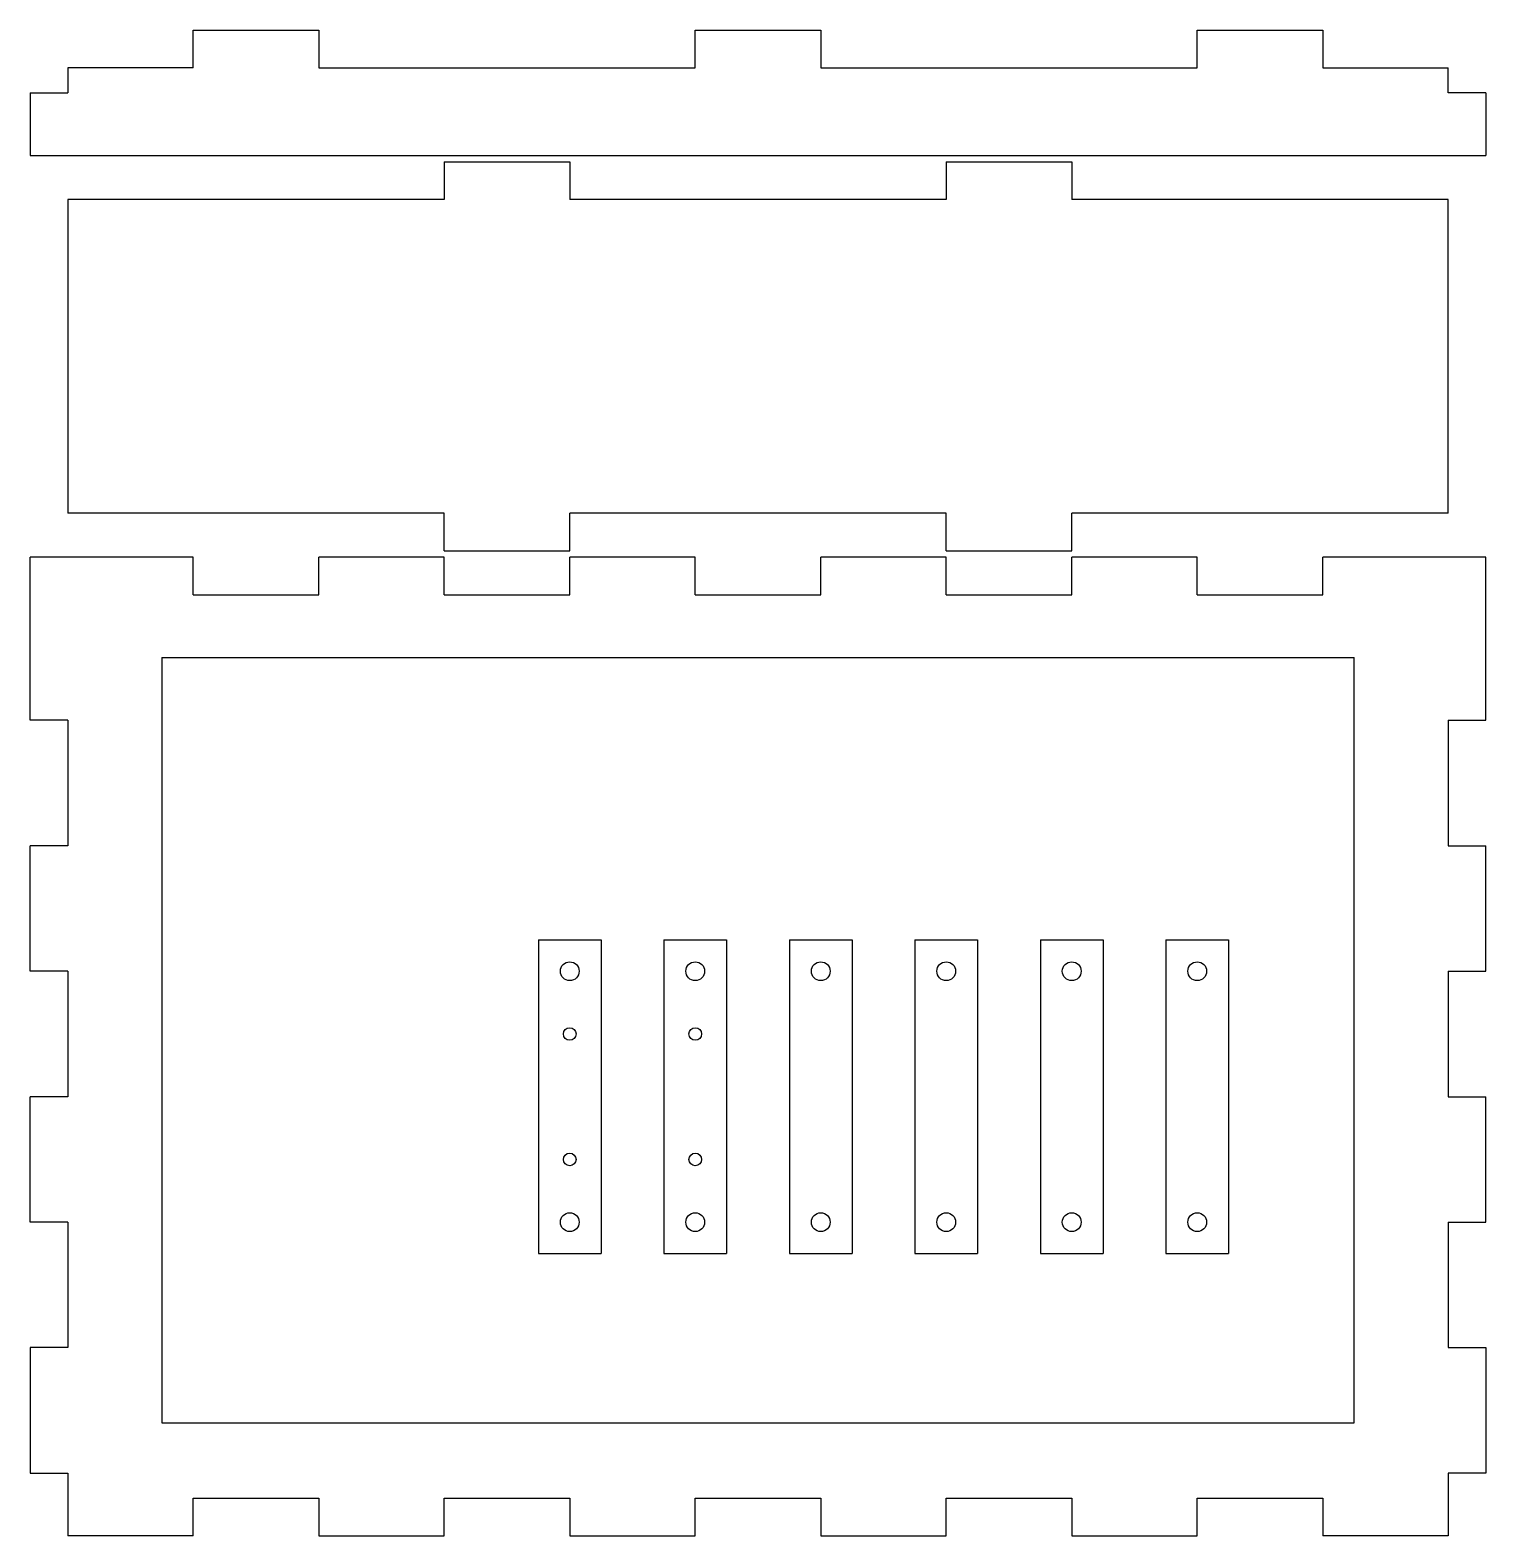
# Model space of a CAD drawing. Header units: millimetres. Extents: x 0 to 232, y 0 to 240.
import ezdxf

# ---------------------------------------------------------------- set-up
doc = ezdxf.new("R2010")
doc.units = ezdxf.units.MM
doc.layers.add('Cuts', color=4, linetype='Continuous', lineweight=25)

msp = doc.modelspace()

# ---------------------------------------------------------------- linework, layer by layer
at = {"layer": 'Cuts'}
for p, q in [((26, 234), (26, 240)), ((26, 240), (46, 240)), ((46, 240), (46, 234)), ((106, 234), (106, 240)), ((106, 240), (126, 240)), ((126, 240), (126, 234)), ((186, 234), (186, 240)), ((186, 240), (206, 240)), ((206, 240), (206, 234)), ((26, 234), (6, 234)), ((6, 234), (6, 230)), ((46, 234), (106, 234)), ((126, 234), (186, 234)), ((206, 234), (226, 234)), ((226, 230), (226, 234)), ((0, 230), (6, 230)), ((0, 230), (0, 220)), ((232, 230), (226, 230)), ((232, 230), (232, 220)), ((0, 220), (232, 220)), ((66, 219), (86, 219)), ((66, 219), (66, 213)), ((86, 219), (86, 213)), ((146, 219), (166, 219)), ((146, 219), (146, 213)), ((166, 219), (166, 213)), ((66, 213), (6, 213)), ((6, 213), (6, 163)), ((146, 213), (86, 213)), ((226, 213), (166, 213)), ((226, 163), (226, 213)), ((66, 163), (6, 163)), ((66, 157), (66, 163)), ((86, 157), (86, 163)), ((146, 163), (86, 163)), ((146, 157), (146, 163)), ((166, 157), (166, 163)), ((226, 163), (166, 163)), ((66, 157), (86, 157)), ((146, 157), (166, 157)), ((26, 156), (0, 156)), ((0, 130), (0, 156)), ((26, 150), (26, 156)), ((46, 150), (46, 156)), ((66, 156), (46, 156)), ((66, 150), (66, 156)), ((86, 150), (86, 156)), ((106, 156), (86, 156)), ((106, 150), (106, 156)), ((126, 150), (126, 156)), ((146, 156), (126, 156)), ((146, 150), (146, 156)), ((166, 150), (166, 156)), ((186, 156), (166, 156)), ((186, 150), (186, 156)), ((206, 150), (206, 156)), ((232, 156), (206, 156)), ((232, 130), (232, 156)), ((26, 150), (46, 150)), ((66, 150), (86, 150)), ((106, 150), (126, 150)), ((146, 150), (166, 150)), ((186, 150), (206, 150)), ((21, 140), (21, 18)), ((21, 140), (211, 140)), ((211, 18), (211, 140)), ((6, 130), (0, 130)), ((6, 130), (6, 110)), ((226, 130), (226, 110)), ((226, 130), (232, 130)), ((6, 110), (0, 110)), ((0, 90), (0, 110)), ((226, 110), (232, 110)), ((232, 90), (232, 110)), ((81, 95), (81, 45)), ((81, 95), (91, 95)), ((91, 95), (91, 45)), ((101, 95), (101, 45)), ((101, 95), (111, 95)), ((111, 95), (111, 45)), ((121, 95), (121, 45)), ((121, 95), (131, 95)), ((131, 95), (131, 45)), ((141, 95), (141, 45)), ((141, 95), (151, 95)), ((151, 95), (151, 45)), ((161, 95), (161, 45)), ((161, 95), (171, 95)), ((171, 95), (171, 45)), ((181, 95), (181, 45)), ((181, 95), (191, 95)), ((191, 95), (191, 45)), ((6, 90), (0, 90)), ((6, 90), (6, 70)), ((226, 90), (226, 70)), ((226, 90), (232, 90)), ((6, 70), (0, 70)), ((0, 50), (0, 70)), ((226, 70), (232, 70)), ((232, 50), (232, 70)), ((6, 50), (0, 50)), ((6, 50), (6, 30)), ((226, 50), (226, 30)), ((226, 50), (232, 50)), ((81, 45), (91, 45)), ((101, 45), (111, 45)), ((121, 45), (131, 45)), ((141, 45), (151, 45)), ((161, 45), (171, 45)), ((181, 45), (191, 45)), ((6, 30), (0, 30)), ((0, 30), (0, 10)), ((226, 30), (232, 30)), ((232, 30), (232, 10)), ((21, 18), (211, 18)), ((0, 10), (6, 10)), ((6, 10), (6, 0)), ((232, 10), (226, 10)), ((226, 10), (226, 0)), ((26, 0), (26, 6)), ((26, 6), (46, 6)), ((46, 6), (46, 0)), ((66, 0), (66, 6)), ((66, 6), (86, 6)), ((86, 6), (86, 0)), ((106, 0), (106, 6)), ((106, 6), (126, 6)), ((126, 6), (126, 0)), ((146, 0), (146, 6)), ((146, 6), (166, 6)), ((166, 6), (166, 0)), ((186, 0), (186, 6)), ((186, 6), (206, 6)), ((206, 6), (206, 0)), ((26, 0), (6, 0)), ((46, 0), (66, 0)), ((86, 0), (106, 0)), ((126, 0), (146, 0)), ((166, 0), (186, 0)), ((226, 0), (206, 0))]:
    msp.add_line(p, q, dxfattribs=at)
for centre, radius in [((86, 90), 1.5), ((106, 90), 1.5), ((126, 90), 1.5), ((146, 90), 1.5), ((166, 90), 1.5), ((186, 90), 1.5), ((86, 80), 1), ((106, 80), 1), ((86, 60), 1), ((106, 60), 1), ((86, 50), 1.5), ((106, 50), 1.5), ((126, 50), 1.5), ((146, 50), 1.5), ((166, 50), 1.5), ((186, 50), 1.5)]:
    msp.add_circle(centre, radius, dxfattribs=at)

doc.saveas('drawing.dxf')
